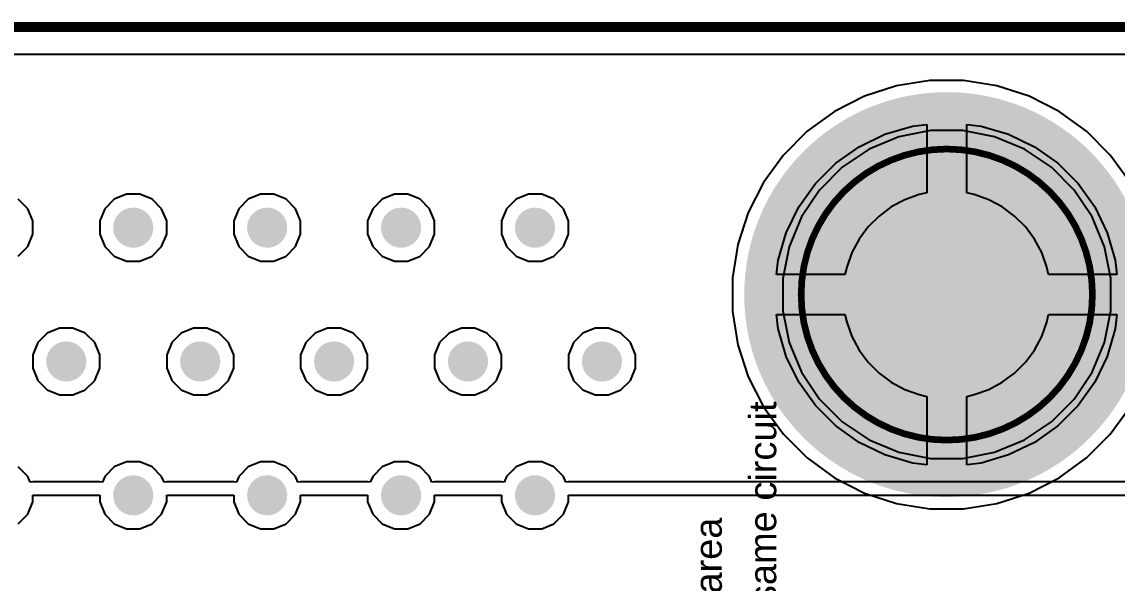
# Model space of a CAD drawing. Header units: inches. Extents: x 0 to 110, y 0 to 95.
# Drawn here: x 63.09 to 79.44, y 86.69 to 95.08 of the extents above; entities that cross this region are included whole.
import ezdxf

# ---------------------------------------------------------------- set-up
doc = ezdxf.new("R2010")
doc.units = ezdxf.units.IN
for name, color, linetype in [('Board Shape', 56, 'Continuous'), ('Bottom Layer', 5, 'Continuous'), ('Bottom Solder', 6, 'Continuous'), ('Int1', 16, 'Continuous'), ('Int2', 76, 'Continuous'), ('Mechanical 13', 56, 'Continuous'), ('Pad Holes', 156, 'Continuous'), ('Top 3D Body', 56, 'Continuous'), ('Top Layer', 1, 'Continuous'), ('Top Paste', 8, 'Continuous'), ('Top Solder', 216, 'Continuous'), ('Via Holes', 16, 'Continuous')]:
    doc.layers.add(name, color=color, linetype=linetype)
doc.styles.add('Arial', font='', dxfattribs={"height": 0.2})
doc.styles.get('Arial').set_extended_font_data('Arial')

# ---------------------------------------------------------------- blocks, each defined once
blk = doc.blocks.new('DF40C_40DS_713')
at = {"layer": 'Bottom Layer'}
h = blk.add_hatch(color=5, dxfattribs=at)
edge = h.paths.add_edge_path()
edge.add_arc((14, -4.5), 2.25, 0, 360)
at = {"layer": 'Bottom Solder'}
h = blk.add_hatch(color=6, dxfattribs=at)
edge = h.paths.add_edge_path()
edge.add_arc((14, -4.5), 2.275, 0, 360)
at = {"layer": 'Int1'}
h = blk.add_hatch(color=16, dxfattribs=at)
edge = h.paths.add_edge_path()
edge.add_arc((14, -4.5), 2.25, 0, 360)
at = {"layer": 'Int2'}
h = blk.add_hatch(color=76, dxfattribs=at)
edge = h.paths.add_edge_path()
edge.add_arc((14, -4.5), 2.25, 0, 360)
at = {"layer": 'Pad Holes'}
h = blk.add_hatch(color=7, dxfattribs=at)
edge = h.paths.add_edge_path()
edge.add_arc((14, -4.5), 1.8, 0, 360)
at = {"layer": 'Top Layer'}
h = blk.add_hatch(color=1, dxfattribs=at)
edge = h.paths.add_edge_path()
edge.add_arc((14, -4.5), 3, 0, 360)
at = {"layer": 'Top Solder'}
h = blk.add_hatch(color=216, dxfattribs=at)
edge = h.paths.add_edge_path()
edge.add_arc((14, -4.5), 3.025, 0, 360)
at = {"layer": 'Top 3D Body'}
for points in [[(16.175, -4.5, 0.1, 0.1, 1), (11.825, -4.5, 0.1, 0.1, 1)], [(11.8, -4.5, 0.05, 0.05, 1), (11.85, -4.5, 0.05, 0.05, 1)], [(16.15, -4.5, 0.05, 0.05, 1), (16.2, -4.5, 0.05, 0.05, 1)]]:
    blk.add_lwpolyline(points, format="xyseb", close=True, dxfattribs=at)
at = {"layer": 'Top Paste'}
for p, q in [((13.487, -1.983), (13.7, -1.958)), ((13.7, -1.958), (13.7, -1.958)), ((13.7, -1.958), (13.7, -2.979)), ((14.3, -2.979), (14.3, -1.958)), ((14.3, -1.958), (14.513, -1.983)), ((12.69, -2.29), (13.076, -2.103)), ((13.076, -2.103), (13.487, -1.983)), ((14.513, -1.983), (14.924, -2.103)), ((14.924, -2.103), (15.31, -2.29)), ((12.341, -2.538), (12.69, -2.29)), ((15.31, -2.29), (15.659, -2.538)), ((12.038, -2.841), (12.341, -2.538)), ((15.659, -2.538), (15.962, -2.841)), ((11.79, -3.19), (12.038, -2.841)), ((15.962, -2.841), (16.21, -3.19)), ((13.373, -3.082), (13.171, -3.19)), ((13.589, -3.006), (13.373, -3.082)), ((13.7, -2.979), (13.589, -3.006)), ((13.7, -2.979), (13.7, -2.979)), ((14.411, -3.006), (14.3, -2.979)), ((14.3, -2.979), (14.3, -2.979)), ((14.3, -2.979), (14.3, -2.979)), ((14.627, -3.082), (14.411, -3.006)), ((14.829, -3.19), (14.627, -3.082)), ((11.603, -3.576), (11.79, -3.19)), ((13.171, -3.19), (12.988, -3.326)), ((15.012, -3.326), (14.829, -3.19)), ((16.21, -3.19), (16.397, -3.576)), ((12.988, -3.326), (12.826, -3.488)), ((15.174, -3.488), (15.012, -3.326)), ((11.483, -3.987), (11.603, -3.576)), ((12.826, -3.488), (12.69, -3.671)), ((15.31, -3.671), (15.174, -3.488)), ((16.397, -3.576), (16.517, -3.987)), ((12.69, -3.671), (12.582, -3.873)), ((15.418, -3.873), (15.31, -3.671)), ((12.582, -3.873), (12.506, -4.089)), ((15.494, -4.089), (15.418, -3.873)), ((11.458, -4.2), (11.483, -3.987)), ((12.506, -4.089), (12.479, -4.2)), ((15.521, -4.2), (15.494, -4.089)), ((16.517, -3.987), (16.542, -4.2)), ((12.479, -4.2), (11.458, -4.2)), ((12.479, -4.2), (12.479, -4.2)), ((12.479, -4.2), (12.479, -4.2)), ((16.542, -4.2), (15.521, -4.2)), ((15.521, -4.2), (15.521, -4.2)), ((16.542, -4.2), (16.542, -4.2)), ((11.483, -5.013), (11.458, -4.8)), ((11.458, -4.8), (11.458, -4.8)), ((11.458, -4.8), (12.479, -4.8)), ((12.479, -4.8), (12.479, -4.8)), ((12.479, -4.8), (12.506, -4.911)), ((15.494, -4.911), (15.521, -4.8)), ((15.521, -4.8), (16.542, -4.8)), ((15.521, -4.8), (15.521, -4.8)), ((15.521, -4.8), (15.521, -4.8)), ((16.542, -4.8), (16.517, -5.013)), ((11.603, -5.424), (11.483, -5.013)), ((12.506, -4.911), (12.582, -5.127)), ((15.418, -5.127), (15.494, -4.911)), ((16.517, -5.013), (16.397, -5.424)), ((12.582, -5.127), (12.69, -5.329)), ((15.31, -5.329), (15.418, -5.127)), ((12.69, -5.329), (12.826, -5.512)), ((15.174, -5.512), (15.31, -5.329)), ((11.79, -5.81), (11.603, -5.424)), ((12.826, -5.512), (12.988, -5.674)), ((15.012, -5.674), (15.174, -5.512)), ((16.397, -5.424), (16.21, -5.81)), ((12.988, -5.674), (13.171, -5.81)), ((14.829, -5.81), (15.012, -5.674)), ((12.038, -6.159), (11.79, -5.81)), ((13.171, -5.81), (13.373, -5.918)), ((14.627, -5.918), (14.829, -5.81)), ((16.21, -5.81), (15.962, -6.159)), ((13.373, -5.918), (13.589, -5.994)), ((13.589, -5.994), (13.7, -6.021)), ((13.7, -6.021), (13.7, -7.042)), ((13.7, -6.021), (13.7, -6.021)), ((13.7, -6.021), (13.7, -6.021)), ((14.3, -6.021), (14.411, -5.994)), ((14.3, -7.042), (14.3, -6.021)), ((14.3, -6.021), (14.3, -6.021)), ((14.411, -5.994), (14.627, -5.918)), ((12.341, -6.462), (12.038, -6.159)), ((15.962, -6.159), (15.659, -6.462)), ((12.69, -6.71), (12.341, -6.462)), ((15.659, -6.462), (15.31, -6.71)), ((13.076, -6.897), (12.69, -6.71)), ((15.31, -6.71), (14.924, -6.897)), ((13.487, -7.017), (13.076, -6.897)), ((13.7, -7.042), (13.487, -7.017)), ((14.513, -7.017), (14.3, -7.042)), ((14.924, -6.897), (14.513, -7.017)), ((14.3, -7.042), (14.3, -7.042))]:
    blk.add_line(p, q, dxfattribs=at)
at = {"layer": 'Mechanical 13', "style": 'Arial'}
for s, p in [('No Pattern area', (6.66, -1.14)), ('other than same circuit', (6.66, -1.953))]:
    blk.add_text(s, height=0.4064, dxfattribs=at).set_placement(p)

msp = doc.modelspace()

# ---------------------------------------------------------------- hatches: boundary and pattern name
at = {"layer": 'Bottom Layer'}
h = msp.add_hatch(color=5, dxfattribs=at)
edge = h.paths.add_edge_path()
edge.add_arc((64.75, 92), 0.3, 0, 360)
h = msp.add_hatch(color=5, dxfattribs=at)
edge = h.paths.add_edge_path()
edge.add_arc((66.75, 92), 0.3, 0, 360)
h = msp.add_hatch(color=5, dxfattribs=at)
edge = h.paths.add_edge_path()
edge.add_arc((68.75, 92), 0.3, 0, 360)
h = msp.add_hatch(color=5, dxfattribs=at)
edge = h.paths.add_edge_path()
edge.add_arc((70.75, 92), 0.3, 0, 360)
h = msp.add_hatch(color=5, dxfattribs=at)
edge = h.paths.add_edge_path()
edge.add_arc((63.75, 90), 0.3, 0, 360)
h = msp.add_hatch(color=5, dxfattribs=at)
edge = h.paths.add_edge_path()
edge.add_arc((65.75, 90), 0.3, 0, 360)
h = msp.add_hatch(color=5, dxfattribs=at)
edge = h.paths.add_edge_path()
edge.add_arc((67.75, 90), 0.3, 0, 360)
h = msp.add_hatch(color=5, dxfattribs=at)
edge = h.paths.add_edge_path()
edge.add_arc((69.75, 90), 0.3, 0, 360)
h = msp.add_hatch(color=5, dxfattribs=at)
edge = h.paths.add_edge_path()
edge.add_arc((71.75, 90), 0.3, 0, 360)
h = msp.add_hatch(color=5, dxfattribs=at)
edge = h.paths.add_edge_path()
edge.add_arc((64.75, 88), 0.3, 0, 360)
h = msp.add_hatch(color=5, dxfattribs=at)
edge = h.paths.add_edge_path()
edge.add_arc((66.75, 88), 0.3, 0, 360)
h = msp.add_hatch(color=5, dxfattribs=at)
edge = h.paths.add_edge_path()
edge.add_arc((68.75, 88), 0.3, 0, 360)
h = msp.add_hatch(color=5, dxfattribs=at)
edge = h.paths.add_edge_path()
edge.add_arc((70.75, 88), 0.3, 0, 360)
at = {"layer": 'Int1'}
h = msp.add_hatch(color=16, dxfattribs=at)
edge = h.paths.add_edge_path()
edge.add_arc((64.75, 92), 0.3, 0, 360)
h = msp.add_hatch(color=16, dxfattribs=at)
edge = h.paths.add_edge_path()
edge.add_arc((66.75, 92), 0.3, 0, 360)
h = msp.add_hatch(color=16, dxfattribs=at)
edge = h.paths.add_edge_path()
edge.add_arc((68.75, 92), 0.3, 0, 360)
h = msp.add_hatch(color=16, dxfattribs=at)
edge = h.paths.add_edge_path()
edge.add_arc((70.75, 92), 0.3, 0, 360)
h = msp.add_hatch(color=16, dxfattribs=at)
edge = h.paths.add_edge_path()
edge.add_arc((63.75, 90), 0.3, 0, 360)
h = msp.add_hatch(color=16, dxfattribs=at)
edge = h.paths.add_edge_path()
edge.add_arc((65.75, 90), 0.3, 0, 360)
h = msp.add_hatch(color=16, dxfattribs=at)
edge = h.paths.add_edge_path()
edge.add_arc((67.75, 90), 0.3, 0, 360)
h = msp.add_hatch(color=16, dxfattribs=at)
edge = h.paths.add_edge_path()
edge.add_arc((69.75, 90), 0.3, 0, 360)
h = msp.add_hatch(color=16, dxfattribs=at)
edge = h.paths.add_edge_path()
edge.add_arc((71.75, 90), 0.3, 0, 360)
h = msp.add_hatch(color=16, dxfattribs=at)
edge = h.paths.add_edge_path()
edge.add_arc((64.75, 88), 0.3, 0, 360)
h = msp.add_hatch(color=16, dxfattribs=at)
edge = h.paths.add_edge_path()
edge.add_arc((66.75, 88), 0.3, 0, 360)
h = msp.add_hatch(color=16, dxfattribs=at)
edge = h.paths.add_edge_path()
edge.add_arc((68.75, 88), 0.3, 0, 360)
h = msp.add_hatch(color=16, dxfattribs=at)
edge = h.paths.add_edge_path()
edge.add_arc((70.75, 88), 0.3, 0, 360)
at = {"layer": 'Int2'}
h = msp.add_hatch(color=76, dxfattribs=at)
edge = h.paths.add_edge_path()
edge.add_arc((64.75, 92), 0.3, 0, 360)
h = msp.add_hatch(color=76, dxfattribs=at)
edge = h.paths.add_edge_path()
edge.add_arc((66.75, 92), 0.3, 0, 360)
h = msp.add_hatch(color=76, dxfattribs=at)
edge = h.paths.add_edge_path()
edge.add_arc((68.75, 92), 0.3, 0, 360)
h = msp.add_hatch(color=76, dxfattribs=at)
edge = h.paths.add_edge_path()
edge.add_arc((70.75, 92), 0.3, 0, 360)
h = msp.add_hatch(color=76, dxfattribs=at)
edge = h.paths.add_edge_path()
edge.add_arc((63.75, 90), 0.3, 0, 360)
h = msp.add_hatch(color=76, dxfattribs=at)
edge = h.paths.add_edge_path()
edge.add_arc((65.75, 90), 0.3, 0, 360)
h = msp.add_hatch(color=76, dxfattribs=at)
edge = h.paths.add_edge_path()
edge.add_arc((67.75, 90), 0.3, 0, 360)
h = msp.add_hatch(color=76, dxfattribs=at)
edge = h.paths.add_edge_path()
edge.add_arc((69.75, 90), 0.3, 0, 360)
h = msp.add_hatch(color=76, dxfattribs=at)
edge = h.paths.add_edge_path()
edge.add_arc((71.75, 90), 0.3, 0, 360)
h = msp.add_hatch(color=76, dxfattribs=at)
edge = h.paths.add_edge_path()
edge.add_arc((64.75, 88), 0.3, 0, 360)
h = msp.add_hatch(color=76, dxfattribs=at)
edge = h.paths.add_edge_path()
edge.add_arc((66.75, 88), 0.3, 0, 360)
h = msp.add_hatch(color=76, dxfattribs=at)
edge = h.paths.add_edge_path()
edge.add_arc((68.75, 88), 0.3, 0, 360)
h = msp.add_hatch(color=76, dxfattribs=at)
edge = h.paths.add_edge_path()
edge.add_arc((70.75, 88), 0.3, 0, 360)
at = {"layer": 'Top Layer'}
h = msp.add_hatch(color=1, dxfattribs=at)
edge = h.paths.add_edge_path()
edge.add_arc((64.75, 92), 0.3, 0, 360)
h = msp.add_hatch(color=1, dxfattribs=at)
edge = h.paths.add_edge_path()
edge.add_arc((66.75, 92), 0.3, 0, 360)
h = msp.add_hatch(color=1, dxfattribs=at)
edge = h.paths.add_edge_path()
edge.add_arc((68.75, 92), 0.3, 0, 360)
h = msp.add_hatch(color=1, dxfattribs=at)
edge = h.paths.add_edge_path()
edge.add_arc((70.75, 92), 0.3, 0, 360)
h = msp.add_hatch(color=1, dxfattribs=at)
edge = h.paths.add_edge_path()
edge.add_arc((63.75, 90), 0.3, 0, 360)
h = msp.add_hatch(color=1, dxfattribs=at)
edge = h.paths.add_edge_path()
edge.add_arc((65.75, 90), 0.3, 0, 360)
h = msp.add_hatch(color=1, dxfattribs=at)
edge = h.paths.add_edge_path()
edge.add_arc((67.75, 90), 0.3, 0, 360)
h = msp.add_hatch(color=1, dxfattribs=at)
edge = h.paths.add_edge_path()
edge.add_arc((69.75, 90), 0.3, 0, 360)
h = msp.add_hatch(color=1, dxfattribs=at)
edge = h.paths.add_edge_path()
edge.add_arc((71.75, 90), 0.3, 0, 360)
h = msp.add_hatch(color=1, dxfattribs=at)
edge = h.paths.add_edge_path()
edge.add_arc((64.75, 88), 0.3, 0, 360)
h = msp.add_hatch(color=1, dxfattribs=at)
edge = h.paths.add_edge_path()
edge.add_arc((66.75, 88), 0.3, 0, 360)
h = msp.add_hatch(color=1, dxfattribs=at)
edge = h.paths.add_edge_path()
edge.add_arc((68.75, 88), 0.3, 0, 360)
h = msp.add_hatch(color=1, dxfattribs=at)
edge = h.paths.add_edge_path()
edge.add_arc((70.75, 88), 0.3, 0, 360)
at = {"layer": 'Via Holes'}
h = msp.add_hatch(color=7, dxfattribs=at)
edge = h.paths.add_edge_path()
edge.add_arc((64.75, 92), 0.15, 0, 360)
h = msp.add_hatch(color=7, dxfattribs=at)
edge = h.paths.add_edge_path()
edge.add_arc((66.75, 92), 0.15, 0, 360)
h = msp.add_hatch(color=7, dxfattribs=at)
edge = h.paths.add_edge_path()
edge.add_arc((68.75, 92), 0.15, 0, 360)
h = msp.add_hatch(color=7, dxfattribs=at)
edge = h.paths.add_edge_path()
edge.add_arc((70.75, 92), 0.15, 0, 360)
h = msp.add_hatch(color=7, dxfattribs=at)
edge = h.paths.add_edge_path()
edge.add_arc((63.75, 90), 0.15, 0, 360)
h = msp.add_hatch(color=7, dxfattribs=at)
edge = h.paths.add_edge_path()
edge.add_arc((65.75, 90), 0.15, 0, 360)
h = msp.add_hatch(color=7, dxfattribs=at)
edge = h.paths.add_edge_path()
edge.add_arc((67.75, 90), 0.15, 0, 360)
h = msp.add_hatch(color=7, dxfattribs=at)
edge = h.paths.add_edge_path()
edge.add_arc((69.75, 90), 0.15, 0, 360)
h = msp.add_hatch(color=7, dxfattribs=at)
edge = h.paths.add_edge_path()
edge.add_arc((71.75, 90), 0.15, 0, 360)
h = msp.add_hatch(color=7, dxfattribs=at)
edge = h.paths.add_edge_path()
edge.add_arc((64.75, 88), 0.15, 0, 360)
h = msp.add_hatch(color=7, dxfattribs=at)
edge = h.paths.add_edge_path()
edge.add_arc((66.75, 88), 0.15, 0, 360)
h = msp.add_hatch(color=7, dxfattribs=at)
edge = h.paths.add_edge_path()
edge.add_arc((68.75, 88), 0.15, 0, 360)
h = msp.add_hatch(color=7, dxfattribs=at)
edge = h.paths.add_edge_path()
edge.add_arc((70.75, 88), 0.15, 0, 360)

# ---------------------------------------------------------------- linework, layer by layer
at = {"layer": 'Board Shape'}
msp.add_lwpolyline([(2, 95, 0.15, 0.15, 0), (89.072, 95, 0.15, 0.15, 0)], format="xyseb", dxfattribs=at)
at = {"layer": 'Int1'}
for p, q in [((2, 94.592), (89.072, 94.592)), ((76.659, 93.45), (76.185, 93.356)), ((77.141, 93.45), (76.659, 93.45)), ((77.615, 93.356), (77.141, 93.45)), ((76.185, 93.356), (75.739, 93.171)), ((78.061, 93.171), (77.615, 93.356)), ((75.739, 93.171), (75.338, 92.903)), ((78.462, 92.903), (78.061, 93.171)), ((75.338, 92.903), (74.997, 92.562)), ((78.803, 92.562), (78.462, 92.903)), ((63.174, 92.283), (63.033, 92.424)), ((64.467, 92.424), (64.326, 92.283)), ((64.651, 92.5), (64.467, 92.424)), ((64.85, 92.5), (64.651, 92.5)), ((65.033, 92.424), (64.85, 92.5)), ((65.174, 92.283), (65.033, 92.424)), ((66.467, 92.424), (66.326, 92.283)), ((66.651, 92.5), (66.467, 92.424)), ((66.85, 92.5), (66.651, 92.5)), ((67.033, 92.424), (66.85, 92.5)), ((67.174, 92.283), (67.033, 92.424)), ((68.467, 92.424), (68.326, 92.283)), ((68.651, 92.5), (68.467, 92.424)), ((68.85, 92.5), (68.651, 92.5)), ((69.033, 92.424), (68.85, 92.5)), ((69.174, 92.283), (69.033, 92.424)), ((70.467, 92.424), (70.326, 92.283)), ((70.651, 92.5), (70.467, 92.424)), ((70.85, 92.5), (70.651, 92.5)), ((71.033, 92.424), (70.85, 92.5)), ((71.174, 92.283), (71.033, 92.424)), ((74.997, 92.562), (74.729, 92.161)), ((79.071, 92.161), (78.803, 92.562)), ((63.25, 92.1), (63.174, 92.283)), ((64.326, 92.283), (64.25, 92.1)), ((65.25, 92.1), (65.174, 92.283)), ((66.326, 92.283), (66.25, 92.1)), ((67.25, 92.1), (67.174, 92.283)), ((68.326, 92.283), (68.25, 92.1)), ((69.25, 92.1), (69.174, 92.283)), ((70.326, 92.283), (70.25, 92.1)), ((71.25, 92.1), (71.174, 92.283)), ((63.25, 91.901), (63.25, 92.1)), ((64.25, 92.1), (64.25, 91.901)), ((65.25, 91.901), (65.25, 92.1)), ((66.25, 92.1), (66.25, 91.901)), ((67.25, 91.901), (67.25, 92.1)), ((68.25, 92.1), (68.25, 91.901)), ((69.25, 91.901), (69.25, 92.1)), ((70.25, 92.1), (70.25, 91.901)), ((71.25, 91.901), (71.25, 92.1)), ((74.729, 92.161), (74.544, 91.715)), ((79.256, 91.715), (79.071, 92.161)), ((63.174, 91.717), (63.25, 91.901)), ((64.25, 91.901), (64.326, 91.717)), ((65.174, 91.717), (65.25, 91.901)), ((66.25, 91.901), (66.326, 91.717)), ((67.174, 91.717), (67.25, 91.901)), ((68.25, 91.901), (68.326, 91.717)), ((69.174, 91.717), (69.25, 91.901)), ((70.25, 91.901), (70.326, 91.717)), ((71.174, 91.717), (71.25, 91.901)), ((63.033, 91.576), (63.174, 91.717)), ((64.326, 91.717), (64.467, 91.576)), ((65.033, 91.576), (65.174, 91.717)), ((66.326, 91.717), (66.467, 91.576)), ((67.033, 91.576), (67.174, 91.717)), ((68.326, 91.717), (68.467, 91.576)), ((69.033, 91.576), (69.174, 91.717)), ((70.326, 91.717), (70.467, 91.576)), ((71.033, 91.576), (71.174, 91.717)), ((74.544, 91.715), (74.45, 91.241)), ((79.35, 91.241), (79.256, 91.715)), ((64.467, 91.576), (64.651, 91.5)), ((64.651, 91.5), (64.85, 91.5)), ((64.85, 91.5), (65.033, 91.576)), ((66.467, 91.576), (66.651, 91.5)), ((66.651, 91.5), (66.85, 91.5)), ((66.85, 91.5), (67.033, 91.576)), ((68.467, 91.576), (68.651, 91.5)), ((68.651, 91.5), (68.85, 91.5)), ((68.85, 91.5), (69.033, 91.576)), ((70.467, 91.576), (70.651, 91.5)), ((70.651, 91.5), (70.85, 91.5)), ((70.85, 91.5), (71.033, 91.576)), ((74.45, 91.241), (74.45, 90.759)), ((79.35, 90.759), (79.35, 91.241)), ((74.45, 90.759), (74.544, 90.285)), ((79.256, 90.285), (79.35, 90.759)), ((63.651, 90.5), (63.467, 90.424)), ((63.85, 90.5), (63.651, 90.5)), ((64.033, 90.424), (63.85, 90.5)), ((65.651, 90.5), (65.467, 90.424)), ((65.85, 90.5), (65.651, 90.5)), ((66.033, 90.424), (65.85, 90.5)), ((67.651, 90.5), (67.467, 90.424)), ((67.85, 90.5), (67.651, 90.5)), ((68.033, 90.424), (67.85, 90.5)), ((69.651, 90.5), (69.467, 90.424)), ((69.85, 90.5), (69.651, 90.5)), ((70.033, 90.424), (69.85, 90.5)), ((71.651, 90.5), (71.467, 90.424)), ((71.85, 90.5), (71.651, 90.5)), ((72.033, 90.424), (71.85, 90.5)), ((63.467, 90.424), (63.326, 90.283)), ((64.174, 90.283), (64.033, 90.424)), ((65.467, 90.424), (65.326, 90.283)), ((66.174, 90.283), (66.033, 90.424)), ((67.467, 90.424), (67.326, 90.283)), ((68.174, 90.283), (68.033, 90.424)), ((69.467, 90.424), (69.326, 90.283)), ((70.174, 90.283), (70.033, 90.424)), ((71.467, 90.424), (71.326, 90.283)), ((72.174, 90.283), (72.033, 90.424)), ((63.326, 90.283), (63.25, 90.1)), ((64.25, 90.1), (64.174, 90.283)), ((65.326, 90.283), (65.25, 90.1)), ((66.25, 90.1), (66.174, 90.283)), ((67.326, 90.283), (67.25, 90.1)), ((68.25, 90.1), (68.174, 90.283)), ((69.326, 90.283), (69.25, 90.1)), ((70.25, 90.1), (70.174, 90.283)), ((71.326, 90.283), (71.25, 90.1)), ((72.25, 90.1), (72.174, 90.283)), ((74.544, 90.285), (74.729, 89.839)), ((79.071, 89.839), (79.256, 90.285)), ((63.25, 90.1), (63.25, 89.901)), ((64.25, 89.901), (64.25, 90.1)), ((65.25, 90.1), (65.25, 89.901)), ((66.25, 89.901), (66.25, 90.1)), ((67.25, 90.1), (67.25, 89.901)), ((68.25, 89.901), (68.25, 90.1)), ((69.25, 90.1), (69.25, 89.901)), ((70.25, 89.901), (70.25, 90.1)), ((71.25, 90.1), (71.25, 89.901)), ((72.25, 89.901), (72.25, 90.1)), ((63.25, 89.901), (63.326, 89.717)), ((64.174, 89.717), (64.25, 89.901)), ((65.25, 89.901), (65.326, 89.717)), ((66.174, 89.717), (66.25, 89.901)), ((67.25, 89.901), (67.326, 89.717)), ((68.174, 89.717), (68.25, 89.901)), ((69.25, 89.901), (69.326, 89.717)), ((70.174, 89.717), (70.25, 89.901)), ((71.25, 89.901), (71.326, 89.717)), ((72.174, 89.717), (72.25, 89.901)), ((74.729, 89.839), (74.997, 89.438)), ((78.803, 89.438), (79.071, 89.839)), ((63.326, 89.717), (63.467, 89.576)), ((64.033, 89.576), (64.174, 89.717)), ((65.326, 89.717), (65.467, 89.576)), ((66.033, 89.576), (66.174, 89.717)), ((67.326, 89.717), (67.467, 89.576)), ((68.033, 89.576), (68.174, 89.717)), ((69.326, 89.717), (69.467, 89.576)), ((70.033, 89.576), (70.174, 89.717)), ((71.326, 89.717), (71.467, 89.576)), ((72.033, 89.576), (72.174, 89.717)), ((63.467, 89.576), (63.651, 89.5)), ((63.651, 89.5), (63.85, 89.5)), ((63.85, 89.5), (64.033, 89.576)), ((65.467, 89.576), (65.651, 89.5)), ((65.651, 89.5), (65.85, 89.5)), ((65.85, 89.5), (66.033, 89.576)), ((67.467, 89.576), (67.651, 89.5)), ((67.651, 89.5), (67.85, 89.5)), ((67.85, 89.5), (68.033, 89.576)), ((69.467, 89.576), (69.651, 89.5)), ((69.651, 89.5), (69.85, 89.5)), ((69.85, 89.5), (70.033, 89.576)), ((71.467, 89.576), (71.651, 89.5)), ((71.651, 89.5), (71.85, 89.5)), ((71.85, 89.5), (72.033, 89.576)), ((74.997, 89.438), (75.338, 89.097)), ((78.462, 89.097), (78.803, 89.438)), ((75.338, 89.097), (75.739, 88.829)), ((78.061, 88.829), (78.462, 89.097)), ((75.739, 88.829), (76.185, 88.644)), ((77.615, 88.644), (78.061, 88.829)), ((64.651, 88.5), (64.467, 88.424)), ((64.85, 88.5), (64.651, 88.5)), ((65.033, 88.424), (64.85, 88.5)), ((66.651, 88.5), (66.467, 88.424)), ((66.85, 88.5), (66.651, 88.5)), ((67.033, 88.424), (66.85, 88.5)), ((68.651, 88.5), (68.467, 88.424)), ((68.85, 88.5), (68.651, 88.5)), ((69.033, 88.424), (68.85, 88.5)), ((70.651, 88.5), (70.467, 88.424)), ((70.85, 88.5), (70.651, 88.5)), ((71.033, 88.424), (70.85, 88.5)), ((76.185, 88.644), (76.659, 88.55)), ((76.659, 88.55), (77.141, 88.55)), ((77.141, 88.55), (77.615, 88.644)), ((63.174, 88.283), (63.033, 88.424)), ((64.467, 88.424), (64.326, 88.283)), ((65.174, 88.283), (65.033, 88.424)), ((66.467, 88.424), (66.326, 88.283)), ((67.174, 88.283), (67.033, 88.424)), ((68.467, 88.424), (68.326, 88.283)), ((69.174, 88.283), (69.033, 88.424)), ((70.467, 88.424), (70.326, 88.283)), ((71.174, 88.283), (71.033, 88.424)), ((63.21, 88.196), (63.174, 88.283)), ((63.25, 88.204), (63.21, 88.196)), ((64.25, 88.204), (63.25, 88.204)), ((64.29, 88.196), (64.25, 88.204)), ((64.326, 88.283), (64.29, 88.196)), ((65.21, 88.196), (65.174, 88.283)), ((65.25, 88.204), (65.21, 88.196)), ((66.25, 88.204), (65.25, 88.204)), ((66.29, 88.196), (66.25, 88.204)), ((66.326, 88.283), (66.29, 88.196)), ((67.21, 88.196), (67.174, 88.283)), ((67.25, 88.204), (67.21, 88.196)), ((68.25, 88.204), (67.25, 88.204)), ((68.29, 88.196), (68.25, 88.204)), ((68.326, 88.283), (68.29, 88.196)), ((69.21, 88.196), (69.174, 88.283)), ((69.25, 88.204), (69.21, 88.196)), ((70.25, 88.204), (69.25, 88.204)), ((70.29, 88.196), (70.25, 88.204)), ((70.326, 88.283), (70.29, 88.196)), ((71.21, 88.196), (71.174, 88.283)), ((71.25, 88.204), (71.21, 88.196)), ((85.414, 88.204), (71.25, 88.204)), ((63.25, 87.901), (63.25, 88)), ((63.25, 88), (64.25, 88)), ((64.25, 88), (64.25, 87.901)), ((65.25, 87.901), (65.25, 88)), ((65.25, 88), (66.25, 88)), ((66.25, 88), (66.25, 87.901)), ((67.25, 87.901), (67.25, 88)), ((67.25, 88), (68.25, 88)), ((68.25, 88), (68.25, 87.901)), ((69.25, 87.901), (69.25, 88)), ((69.25, 88), (70.25, 88)), ((70.25, 88), (70.25, 87.901)), ((71.25, 87.901), (71.25, 88)), ((71.25, 88), (85.414, 88)), ((63.174, 87.717), (63.25, 87.901)), ((64.25, 87.901), (64.326, 87.717)), ((65.174, 87.717), (65.25, 87.901)), ((66.25, 87.901), (66.326, 87.717)), ((67.174, 87.717), (67.25, 87.901)), ((68.25, 87.901), (68.326, 87.717)), ((69.174, 87.717), (69.25, 87.901)), ((70.25, 87.901), (70.326, 87.717)), ((71.174, 87.717), (71.25, 87.901)), ((63.033, 87.576), (63.174, 87.717)), ((64.326, 87.717), (64.467, 87.576)), ((65.033, 87.576), (65.174, 87.717)), ((66.326, 87.717), (66.467, 87.576)), ((67.033, 87.576), (67.174, 87.717)), ((68.326, 87.717), (68.467, 87.576)), ((69.033, 87.576), (69.174, 87.717)), ((70.326, 87.717), (70.467, 87.576)), ((71.033, 87.576), (71.174, 87.717)), ((64.467, 87.576), (64.651, 87.5)), ((64.85, 87.5), (65.033, 87.576)), ((66.467, 87.576), (66.651, 87.5)), ((66.85, 87.5), (67.033, 87.576)), ((68.467, 87.576), (68.651, 87.5)), ((68.85, 87.5), (69.033, 87.576)), ((70.467, 87.576), (70.651, 87.5)), ((70.85, 87.5), (71.033, 87.576)), ((64.651, 87.5), (64.85, 87.5)), ((66.651, 87.5), (66.85, 87.5)), ((68.651, 87.5), (68.85, 87.5)), ((70.651, 87.5), (70.85, 87.5))]:
    msp.add_line(p, q, dxfattribs=at)
at = {"layer": 'Int2'}
for p, q in [((50.5, 94.592), (89.072, 94.592)), ((76.659, 93.45), (76.185, 93.356)), ((77.141, 93.45), (76.659, 93.45)), ((77.615, 93.356), (77.141, 93.45)), ((76.185, 93.356), (75.739, 93.171)), ((78.061, 93.171), (77.615, 93.356)), ((75.739, 93.171), (75.338, 92.903)), ((78.462, 92.903), (78.061, 93.171)), ((75.338, 92.903), (74.997, 92.562)), ((78.803, 92.562), (78.462, 92.903)), ((74.997, 92.562), (74.729, 92.161)), ((79.071, 92.161), (78.803, 92.562)), ((74.729, 92.161), (74.544, 91.715)), ((79.256, 91.715), (79.071, 92.161)), ((74.544, 91.715), (74.45, 91.241)), ((79.35, 91.241), (79.256, 91.715)), ((74.45, 91.241), (74.45, 90.759)), ((79.35, 90.759), (79.35, 91.241)), ((74.45, 90.759), (74.544, 90.285)), ((79.256, 90.285), (79.35, 90.759)), ((74.544, 90.285), (74.729, 89.839)), ((79.071, 89.839), (79.256, 90.285)), ((74.729, 89.839), (74.997, 89.438)), ((78.803, 89.438), (79.071, 89.839)), ((74.997, 89.438), (75.338, 89.097)), ((78.462, 89.097), (78.803, 89.438)), ((75.338, 89.097), (75.739, 88.829)), ((78.061, 88.829), (78.462, 89.097)), ((75.739, 88.829), (76.185, 88.644)), ((77.615, 88.644), (78.061, 88.829)), ((76.185, 88.644), (76.659, 88.55)), ((76.659, 88.55), (77.141, 88.55)), ((77.141, 88.55), (77.615, 88.644))]:
    msp.add_line(p, q, dxfattribs=at)
at = {"layer": 'Top Layer'}
for p, q in [((27.025, 94.592), (89.072, 94.592)), ((76.151, 94.121), (75.672, 93.966)), ((76.648, 94.2), (76.151, 94.121)), ((77.152, 94.2), (76.648, 94.2)), ((77.649, 94.121), (77.152, 94.2)), ((78.128, 93.966), (77.649, 94.121)), ((75.672, 93.966), (75.223, 93.737)), ((78.577, 93.737), (78.128, 93.966)), ((75.223, 93.737), (74.815, 93.441)), ((78.985, 93.441), (78.577, 93.737)), ((74.815, 93.441), (74.459, 93.085)), ((79.341, 93.085), (78.985, 93.441)), ((74.459, 93.085), (74.163, 92.677)), ((79.637, 92.677), (79.341, 93.085)), ((74.163, 92.677), (73.934, 92.228)), ((73.934, 92.228), (73.779, 91.749)), ((73.779, 91.749), (73.7, 91.252)), ((73.7, 91.252), (73.7, 90.748)), ((73.7, 90.748), (73.779, 90.251)), ((73.779, 90.251), (73.934, 89.772)), ((73.934, 89.772), (74.163, 89.323)), ((74.163, 89.323), (74.459, 88.915)), ((79.341, 88.915), (79.637, 89.323)), ((74.459, 88.915), (74.815, 88.559)), ((78.985, 88.559), (79.341, 88.915)), ((74.815, 88.559), (75.223, 88.263)), ((78.577, 88.263), (78.985, 88.559)), ((75.223, 88.263), (75.672, 88.034)), ((78.128, 88.034), (78.577, 88.263)), ((75.672, 88.034), (76.151, 87.879)), ((77.649, 87.879), (78.128, 88.034)), ((76.151, 87.879), (76.648, 87.8)), ((77.152, 87.8), (77.649, 87.879)), ((76.648, 87.8), (77.152, 87.8))]:
    msp.add_line(p, q, dxfattribs=at)

# ---------------------------------------------------------------- block references
at = {"rotation": 90}
msp.add_blockref('DF40C_40DS_713', (72.4, 77), dxfattribs=at)

doc.saveas('drawing.dxf')
